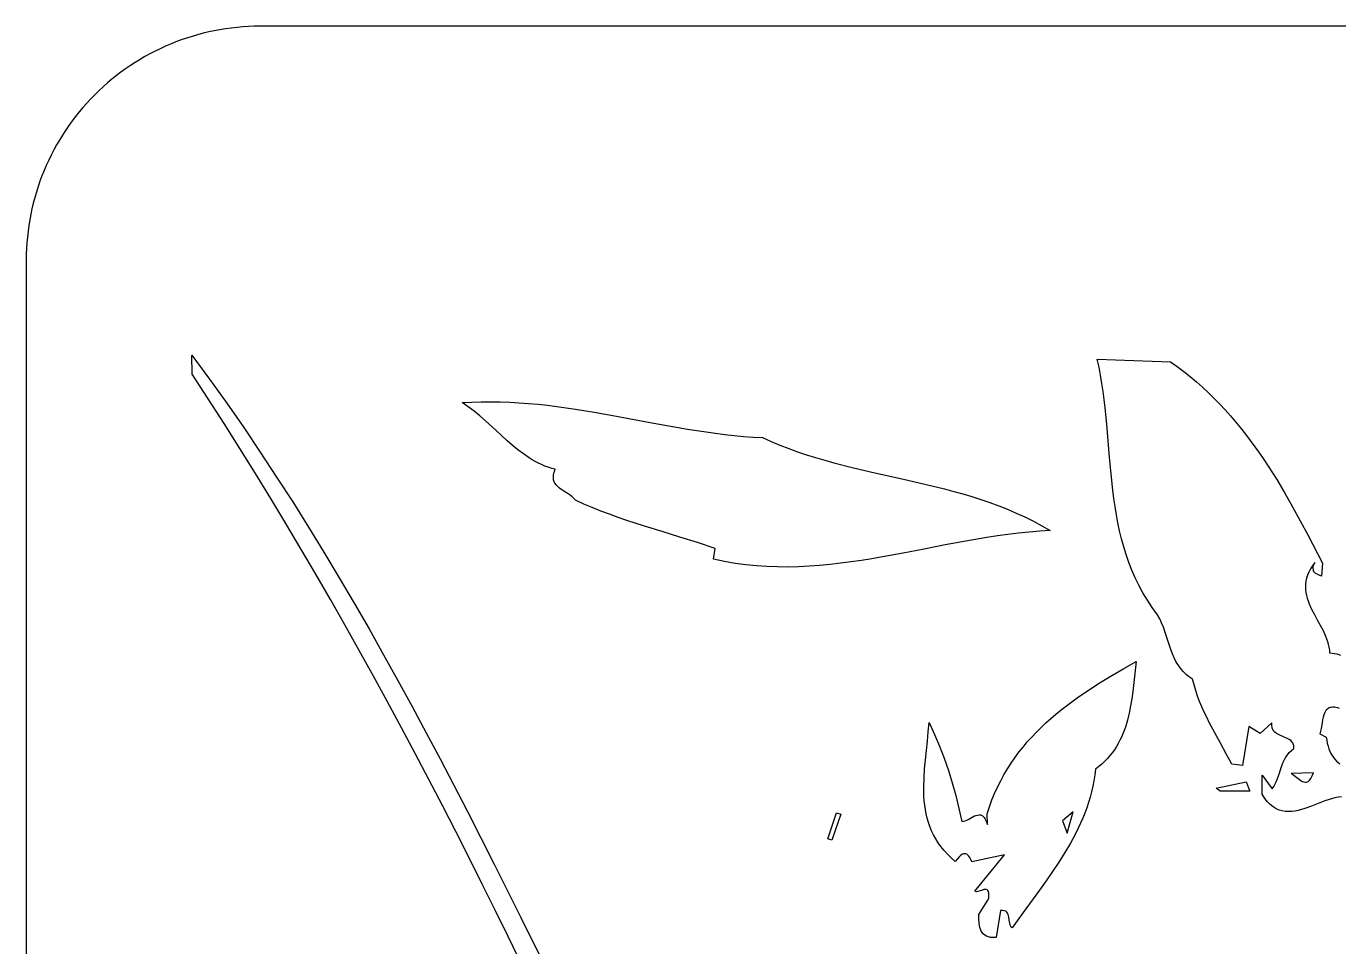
# Model space of a CAD drawing. Header units: metres. Extents: x 0 to 50, y 0 to 50.
# Drawn here: x 0 to 16.84, y 38.19 to 50 of the extents above; entities that cross this region are included whole.
import ezdxf

# ---------------------------------------------------------------- set-up
doc = ezdxf.new("R2010")
doc.units = ezdxf.units.M

msp = doc.modelspace()

# ---------------------------------------------------------------- linework, layer by layer
for points in [[(47, 50), (3, 50), (3, 50), (2.925508, 49.999076), (2.851239, 49.996313), (2.777221, 49.991723), (2.703487, 49.98532), (2.630066, 49.977116), (2.556991, 49.967123), (2.48429, 49.955354), (2.411996, 49.941823), (2.340139, 49.926542), (2.268749, 49.909523), (2.197857, 49.89078), (2.127495, 49.870324), (2.057692, 49.84817), (1.98848, 49.824329), (1.919889, 49.798814), (1.85195, 49.771639), (1.784693, 49.742815), (1.718151, 49.712355), (1.652352, 49.680273), (1.587329, 49.64658), (1.523111, 49.611291), (1.459729, 49.574416), (1.397215, 49.53597), (1.335598, 49.495965), (1.274911, 49.454413), (1.215182, 49.411328), (1.156444, 49.366721), (1.098726, 49.320606), (1.042061, 49.272996), (0.986477, 49.223903), (0.932006, 49.173341), (0.87868, 49.12132), (0.87868, 49.12132), (0.826659, 49.067994), (0.776097, 49.013523), (0.727004, 48.957939), (0.679394, 48.901274), (0.633279, 48.843556), (0.588672, 48.784818), (0.545587, 48.725089), (0.504035, 48.664402), (0.46403, 48.602785), (0.425584, 48.540271), (0.388709, 48.476889), (0.35342, 48.412671), (0.319727, 48.347648), (0.287645, 48.281849), (0.257185, 48.215307), (0.228361, 48.14805), (0.201186, 48.080111), (0.175671, 48.01152), (0.15183, 47.942308), (0.129676, 47.872505), (0.10922, 47.802143), (0.090477, 47.731251), (0.073458, 47.659861), (0.058177, 47.588004), (0.044646, 47.51571), (0.032877, 47.443009), (0.022884, 47.369934), (0.01468, 47.296513), (0.008277, 47.222779), (0.003687, 47.148761), (0.000924, 47.074492), (0, 47), (0, 3)], [(2.122932, 45.782587), (2.122932, 45.782587), (2.3494, 45.474514), (2.571373, 45.163867), (2.78903, 44.850751), (3.002552, 44.535267), (3.212119, 44.217519), (3.417913, 43.897609), (3.620112, 43.575642), (3.818899, 43.251719), (4.014453, 42.925943), (4.206954, 42.598419), (4.396583, 42.269248), (4.58352, 41.938533), (4.767947, 41.606378), (4.950042, 41.272886), (5.129988, 40.93816), (5.307963, 40.602302), (5.484149, 40.265415), (5.658725, 39.927603), (5.831873, 39.588969), (6.003773, 39.249615), (6.34455, 38.56916), (6.682498, 37.887064)], [(6.511581, 37.643832), (6.183183, 38.321861), (6.017043, 38.659792), (5.849536, 38.996962), (5.680608, 39.33334), (5.510203, 39.668899), (5.338268, 40.003608), (5.164747, 40.337438), (4.989585, 40.670359), (4.812729, 41.002342), (4.634123, 41.333357), (4.453713, 41.663376), (4.271444, 41.992367), (4.087262, 42.320303), (3.901111, 42.647154), (3.712938, 42.972889), (3.522687, 43.29748), (3.330304, 43.620897), (3.135734, 43.943111), (2.938922, 44.264093), (2.739815, 44.583812), (2.538356, 44.902239), (2.334493, 45.219345), (2.128169, 45.535101), (2.122932, 45.782587)], [(13.738447, 45.728914), (14.677676, 45.696898), (14.677676, 45.696898), (14.764528, 45.63463), (14.848957, 45.570643), (14.931038, 45.50499), (15.010845, 45.437724), (15.088453, 45.368898), (15.163936, 45.298565), (15.237371, 45.226777), (15.30883, 45.153587), (15.378389, 45.079049), (15.446123, 45.003214), (15.512106, 44.926136), (15.576413, 44.847868), (15.639119, 44.768462), (15.700298, 44.687971), (15.760025, 44.606449), (15.818375, 44.523947), (15.875423, 44.440519), (15.931243, 44.356217), (16.039498, 44.185204), (16.143738, 44.011331), (16.244562, 43.835021), (16.342566, 43.656695), (16.438349, 43.476777), (16.625641, 43.113853), (16.615348, 42.946626), (16.615348, 42.946626), (16.584146, 42.956905), (16.557271, 42.96946), (16.535461, 42.984777), (16.526687, 42.993622), (16.519456, 43.003339), (16.513862, 43.013989), (16.509995, 43.025632), (16.50795, 43.038329), (16.507817, 43.05214), (16.509691, 43.067125), (16.513662, 43.083346), (16.519823, 43.100863), (16.528268, 43.119736), (16.528268, 43.119736), (16.498081, 43.0785), (16.472762, 43.037958), (16.452059, 42.998073), (16.435716, 42.958808), (16.42348, 42.920127), (16.415098, 42.881993), (16.410315, 42.844368), (16.408878, 42.807216), (16.410533, 42.7705), (16.415027, 42.734183), (16.422105, 42.698228), (16.431514, 42.662598), (16.442999, 42.627257), (16.456308, 42.592168), (16.48738, 42.522596), (16.522699, 42.453588), (16.560236, 42.384848), (16.59796, 42.316082), (16.63384, 42.246995), (16.665847, 42.177291), (16.679763, 42.142116), (16.69195, 42.106676), (16.702153, 42.070935), (16.710119, 42.034855), (16.715594, 41.998399), (16.718324, 41.961532), (16.718324, 41.961532), (16.750885, 41.958581), (16.781173, 41.954222), (16.80927, 41.948507), (16.835258, 41.941487), (16.859216, 41.933215)], [(16.869262, 40.114232), (16.827699, 40.109701), (16.785735, 40.101924), (16.743432, 40.091388), (16.700851, 40.078581), (16.658056, 40.063988), (16.572069, 40.031397), (16.485967, 39.99751), (16.400249, 39.966224), (16.357688, 39.952774), (16.31541, 39.941435), (16.273476, 39.932695), (16.231949, 39.92704), (16.19089, 39.924958), (16.150361, 39.926934), (16.110425, 39.933458), (16.071145, 39.945015), (16.032581, 39.962092), (15.994797, 39.985177), (15.957853, 40.014756), (15.921814, 40.051317), (15.886739, 40.095347), (15.852693, 40.147332), (15.852338, 40.393875), (15.98123, 40.219575), (15.98123, 40.219575), (16.002927, 40.249556), (16.021518, 40.281226), (16.037549, 40.314286), (16.051565, 40.348437), (16.075732, 40.41881), (16.098382, 40.489949), (16.110502, 40.525056), (16.123878, 40.559457), (16.139056, 40.59285), (16.156581, 40.624937), (16.176999, 40.655418), (16.200855, 40.683993), (16.228694, 40.710363), (16.261061, 40.734228), (16.261061, 40.734228), (16.261588, 40.75166), (16.26026, 40.767551), (16.257201, 40.782009), (16.252537, 40.795142), (16.246391, 40.807059), (16.23889, 40.817868), (16.220321, 40.836596), (16.197828, 40.85219), (16.172413, 40.865517), (16.116813, 40.888834), (16.088629, 40.900556), (16.061522, 40.913475), (16.036492, 40.928457), (16.014539, 40.946368), (16.005029, 40.956693), (15.996664, 40.968075), (15.989567, 40.980622), (15.983865, 40.994442), (15.979682, 41.009644), (15.977144, 41.026337), (15.976375, 41.044627), (15.9775, 41.064624), (15.828364, 40.926166), (15.68444, 41.017479), (15.600235, 40.517791), (15.466176, 40.53209), (15.466176, 40.53209), (15.392904, 40.668184), (15.318778, 40.802175), (15.245674, 40.935159), (15.175469, 41.068231), (15.142041, 41.135144), (15.110042, 41.202489), (15.079707, 41.270404), (15.05127, 41.339027), (15.024965, 41.408494), (15.001028, 41.478942), (14.979694, 41.550509), (14.961196, 41.623331), (14.961196, 41.623331), (14.933081, 41.641465), (14.906817, 41.660622), (14.88231, 41.68075), (14.859465, 41.701796), (14.838188, 41.723709), (14.818384, 41.746435), (14.782816, 41.794119), (14.752004, 41.844431), (14.72519, 41.896952), (14.701616, 41.951264), (14.680526, 42.006947), (14.642767, 42.120756), (14.605852, 42.235032), (14.585818, 42.291299), (14.563723, 42.346427), (14.53881, 42.399998), (14.510321, 42.451594), (14.510321, 42.451594), (14.442894, 42.543959), (14.380929, 42.637603), (14.324158, 42.732463), (14.272315, 42.828475), (14.225132, 42.925577), (14.182344, 43.023706), (14.143684, 43.122798), (14.108885, 43.22279), (14.077679, 43.32362), (14.049802, 43.425224), (14.024984, 43.52754), (14.002961, 43.630504), (13.983465, 43.734054), (13.966229, 43.838126), (13.950987, 43.942657), (13.937472, 44.047585), (13.914556, 44.258378), (13.895347, 44.47), (13.859515, 44.893715), (13.838625, 45.104799), (13.826502, 45.209928), (13.812906, 45.314697), (13.797569, 45.419043), (13.780224, 45.522903), (13.760606, 45.626214), (13.738447, 45.728914)], [(13.13573, 43.52959), (13.13573, 43.52959), (12.999495, 43.521665), (12.863594, 43.51066), (12.728003, 43.496858), (12.592695, 43.480545), (12.457647, 43.462007), (12.322832, 43.441528), (12.053805, 43.395889), (11.785413, 43.345911), (11.517455, 43.293875), (11.24973, 43.242062), (10.982038, 43.192754), (10.848142, 43.169752), (10.714178, 43.148232), (10.580123, 43.128479), (10.44595, 43.110778), (10.311636, 43.095414), (10.177153, 43.082673), (10.042479, 43.072839), (9.907587, 43.066199), (9.772452, 43.063037), (9.63705, 43.063638), (9.501354, 43.068287), (9.365341, 43.07727), (9.228986, 43.090872), (9.092262, 43.109378), (8.955145, 43.133073), (8.81761, 43.162242), (8.8375, 43.301895), (8.8375, 43.301895), (8.611929, 43.376181), (8.385125, 43.447078), (8.157909, 43.516711), (7.9311, 43.587201), (7.705516, 43.660674), (7.593441, 43.699193), (7.481978, 43.739253), (7.371233, 43.78112), (7.261305, 43.82506), (7.152299, 43.871338), (7.044317, 43.92022), (7.044317, 43.92022), (7.025957, 43.943191), (7.003914, 43.964093), (6.97904, 43.983422), (6.952189, 44.001673), (6.895959, 44.036919), (6.868286, 44.054904), (6.842044, 44.073791), (6.818084, 44.094073), (6.79726, 44.116246), (6.780423, 44.140805), (6.773766, 44.154134), (6.768425, 44.168245), (6.764508, 44.183199), (6.76212, 44.19906), (6.761368, 44.215888), (6.762358, 44.233746), (6.765198, 44.252695), (6.769993, 44.272797), (6.77685, 44.294114), (6.785876, 44.316709), (6.785876, 44.316709), (6.740196, 44.328878), (6.695772, 44.342971), (6.652533, 44.358888), (6.610406, 44.376532), (6.569321, 44.395803), (6.529204, 44.416604), (6.489984, 44.438836), (6.451589, 44.4624), (6.376986, 44.513132), (6.304818, 44.568012), (6.234511, 44.626253), (6.165488, 44.687066), (6.028994, 44.813262), (5.89073, 44.940298), (5.819494, 45.002162), (5.746089, 45.061873), (5.669939, 45.118644), (5.590468, 45.171686), (5.590468, 45.171686), (5.713426, 45.178878), (5.836009, 45.182894), (5.95824, 45.183916), (6.080139, 45.182124), (6.201727, 45.177698), (6.323024, 45.170819), (6.444052, 45.161668), (6.564832, 45.150426), (6.685385, 45.137272), (6.805731, 45.122389), (7.045887, 45.088152), (7.285469, 45.049161), (7.524643, 45.006861), (8.002441, 44.918113), (8.241399, 44.874555), (8.48062, 44.833468), (8.720271, 44.796296), (8.84031, 44.77963), (8.96052, 44.764484), (9.080921, 44.75104), (9.201534, 44.739478), (9.32238, 44.729978), (9.44348, 44.722722), (9.44348, 44.722722), (9.554863, 44.672874), (9.667284, 44.626272), (9.780666, 44.582672), (9.894931, 44.54183), (10.01, 44.503502), (10.125796, 44.467446), (10.242241, 44.433418), (10.359256, 44.401174), (10.594684, 44.341066), (10.831457, 44.285173), (11.306538, 44.178243), (11.543597, 44.123311), (11.779503, 44.064803), (11.896828, 44.033599), (12.01363, 44.000771), (12.129831, 43.966076), (12.245354, 43.929269), (12.36012, 43.890107), (12.474051, 43.848347), (12.587068, 43.803746), (12.699095, 43.756059), (12.810053, 43.705043), (12.919863, 43.650456), (13.028448, 43.592052), (13.13573, 43.52959)], [(14.237321, 41.850159), (14.237321, 41.850159), (14.215223, 41.659036), (14.193418, 41.46846), (14.180657, 41.374118), (14.165607, 41.280802), (14.147481, 41.188809), (14.12549, 41.098435), (14.098847, 41.009978), (14.083534, 40.96656), (14.066764, 40.923733), (14.048437, 40.881532), (14.028454, 40.839997), (14.006718, 40.799162), (13.98313, 40.759066), (13.957591, 40.719746), (13.930003, 40.681238), (13.900268, 40.64358), (13.868287, 40.606809), (13.833961, 40.570962), (13.797193, 40.536075), (13.757883, 40.502187), (13.715934, 40.469333), (13.715934, 40.469333), (13.706614, 40.39532), (13.694842, 40.322501), (13.680708, 40.250824), (13.664303, 40.180237), (13.645714, 40.110686), (13.625032, 40.04212), (13.602347, 39.974486), (13.577748, 39.907733), (13.551324, 39.841807), (13.523165, 39.776656), (13.49336, 39.712228), (13.461999, 39.648471), (13.429172, 39.585331), (13.394968, 39.522758), (13.322787, 39.399099), (13.246173, 39.277075), (13.165841, 39.156267), (13.082508, 39.036256), (12.996891, 38.916622), (12.821667, 38.676815), (12.733493, 38.555803), (12.645898, 38.433494), (12.645898, 38.433494), (12.634153, 38.445302), (12.625507, 38.459598), (12.619364, 38.475914), (12.615125, 38.493783), (12.609973, 38.532301), (12.605271, 38.571408), (12.601595, 38.590011), (12.59624, 38.607356), (12.588607, 38.622975), (12.578099, 38.636399), (12.56412, 38.647162), (12.546071, 38.654793), (12.523355, 38.658825), (12.495374, 38.658789), (12.443237, 38.311937), (12.443237, 38.311937), (12.404699, 38.3103), (12.370804, 38.312615), (12.341262, 38.318609), (12.315782, 38.328004), (12.294071, 38.340525), (12.275839, 38.355898), (12.260795, 38.373845), (12.248647, 38.394091), (12.239105, 38.416361), (12.231877, 38.440379), (12.226673, 38.46587), (12.223201, 38.492557), (12.220287, 38.548419), (12.220809, 38.605761), (12.346088, 38.812785), (12.346088, 38.812785), (12.349001, 38.849983), (12.348049, 38.878771), (12.34366, 38.900056), (12.336263, 38.914743), (12.326284, 38.923737), (12.314152, 38.927944), (12.300295, 38.92827), (12.285139, 38.925621), (12.252643, 38.91502), (12.220087, 38.903387), (12.204856, 38.899447), (12.190892, 38.897967), (12.178624, 38.899851), (12.16848, 38.906006), (12.547917, 39.371225), (12.129203, 39.281274), (12.129203, 39.281274), (12.11606, 39.310758), (12.102936, 39.334848), (12.089824, 39.353864), (12.076716, 39.368127), (12.063603, 39.377958), (12.050477, 39.383678), (12.037331, 39.385608), (12.024155, 39.384069), (12.010943, 39.379382), (11.997685, 39.371867), (11.984373, 39.361845), (11.971, 39.349637), (11.944037, 39.319948), (11.91673, 39.285367), (11.91673, 39.285367), (11.864369, 39.331574), (11.816469, 39.37877), (11.772853, 39.426915), (11.733346, 39.475973), (11.69777, 39.525906), (11.66595, 39.576677), (11.637711, 39.628247), (11.612875, 39.680579), (11.591266, 39.733636), (11.572709, 39.78738), (11.557028, 39.841773), (11.544045, 39.896778), (11.533586, 39.952357), (11.525473, 40.008473), (11.519532, 40.065088), (11.515585, 40.122164), (11.513457, 40.179664), (11.512971, 40.237551), (11.516222, 40.354332), (11.523929, 40.472208), (11.534683, 40.590876), (11.559698, 40.829391), (11.57114, 40.948635), (11.579993, 41.067469), (11.579993, 41.067469), (11.649728, 40.916881), (11.714336, 40.764291), (11.773926, 40.609575), (11.828605, 40.45261), (11.878484, 40.29327), (11.923671, 40.131433), (11.964274, 39.966973), (12.000404, 39.799767), (12.000404, 39.799767), (12.021898, 39.801348), (12.04389, 39.807246), (12.066248, 39.816418), (12.088838, 39.827825), (12.134181, 39.853184), (12.156668, 39.865054), (12.178853, 39.874998), (12.200604, 39.881976), (12.221786, 39.884947), (12.242268, 39.882871), (12.252204, 39.879616), (12.261914, 39.874708), (12.271383, 39.868019), (12.280593, 39.859418), (12.289528, 39.848774), (12.29817, 39.835959), (12.314513, 39.803293), (12.329487, 39.760378), (12.325472, 39.898514), (12.325472, 39.898514), (12.354992, 39.987893), (12.387205, 40.074721), (12.422035, 40.159072), (12.459409, 40.241016), (12.499252, 40.320625), (12.541491, 40.397972), (12.58605, 40.473128), (12.632856, 40.546165), (12.681835, 40.617155), (12.732912, 40.68617), (12.786013, 40.753282), (12.841064, 40.818561), (12.897991, 40.882081), (12.95672, 40.943913), (13.017176, 41.004129), (13.079285, 41.062801), (13.142973, 41.120001), (13.208166, 41.175799), (13.274789, 41.23027), (13.342769, 41.283483), (13.412031, 41.335511), (13.482501, 41.386426), (13.626769, 41.485205), (13.774978, 41.580392), (13.926536, 41.672564), (14.080848, 41.762295), (14.237321, 41.850159)], [(16.846432, 41.249236), (16.822365, 41.256128), (16.800198, 41.26082), (16.779844, 41.263412), (16.761211, 41.264005), (16.744212, 41.262699), (16.728757, 41.259595), (16.714756, 41.254793), (16.70212, 41.248394), (16.690761, 41.240498), (16.680587, 41.231205), (16.671512, 41.220617), (16.656294, 41.195953), (16.644395, 41.16731), (16.635098, 41.135492), (16.627689, 41.101303), (16.621454, 41.065544), (16.609648, 40.992537), (16.602648, 40.956895), (16.593964, 40.922899), (16.675919, 40.882432), (16.675919, 40.882432), (16.681429, 40.841205), (16.688815, 40.802566), (16.698003, 40.766416), (16.708918, 40.732656), (16.721485, 40.701185), (16.73563, 40.671903), (16.751279, 40.644711), (16.768357, 40.619509), (16.786789, 40.596197), (16.806501, 40.574675), (16.827419, 40.554843), (16.849467, 40.536602)], [(16.224834, 40.414131), (16.224834, 40.414131), (16.242951, 40.405284), (16.261065, 40.393582), (16.297285, 40.365145), (16.333488, 40.335877), (16.351581, 40.323136), (16.369669, 40.312833), (16.387749, 40.305851), (16.405822, 40.303072), (16.423887, 40.305376), (16.441942, 40.313648), (16.459989, 40.328768), (16.478025, 40.351619), (16.49605, 40.383083), (16.514064, 40.424042), (16.224834, 40.414131)], [(15.649746, 40.307415), (15.695488, 40.186872), (15.314481, 40.186872), (15.264788, 40.22626), (15.649746, 40.307415)], [(10.447622, 39.891693), (10.33231, 39.557727), (10.28068, 39.575186), (10.391951, 39.910375), (10.447622, 39.891693)], [(13.431102, 39.923111), (13.291596, 39.809277), (13.352932, 39.647642), (13.431102, 39.923111)]]:
    msp.add_lwpolyline(points)

doc.saveas('drawing.dxf')
